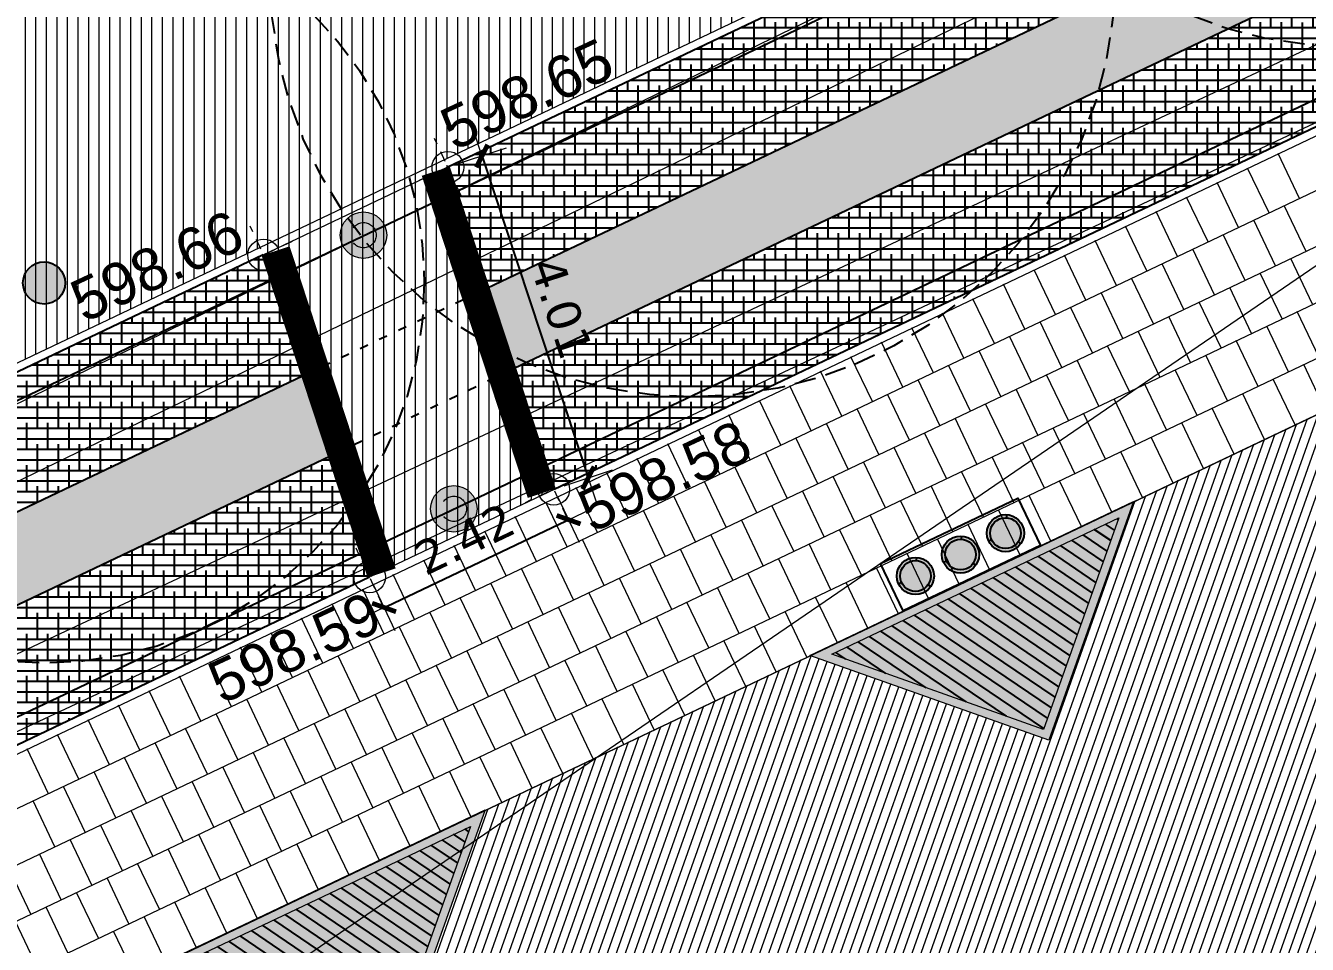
# Model space of a CAD drawing. Header units: metres. Extents: x 678805 to 1359287, y 2747329 to 5497370.
# Drawn here: x 679709.2 to 679724.37, y 2748551.98 to 2748562.86 of the extents above; entities that cross this region are included whole.
import ezdxf
from ezdxf.enums import TextEntityAlignment as Align

# ---------------------------------------------------------------- set-up
doc = ezdxf.new("R2010")
doc.units = ezdxf.units.M
for name, pattern in [('XREF_MON_BUILDINGS$0$DASHEDX2', [1.5, 1, -0.5]), ('XREF_MON_GENERAL_LAYOUT$0$ACAD_ISO07W100', [3, 0, -3]), ('XREF_MON_HSC_FURNITURE$0$DASHED2', [0.375, 0.25, -0.125]), ('XREF_MON_SFT_TREES$0$HIDDEN', [0.375, 0.25, -0.125])]:
    doc.linetypes.add(name, pattern=pattern)
for name, color, linetype in [('00_XREF_MON_HSC_PAVEMENT', 7, 'Continuous'), ('00_XREF_TWQ_BUILDINGS', 7, 'Continuous'), ('00_XREF_TWQ_SFT_TREES', 7, 'Continuous'), ('XREF_MON_BUILDINGS$0$COTAUX', 7, 'Continuous'), ('XREF_MON_GENERAL_LAYOUT$0$02-L-Edge Line', 4, 'Continuous'), ('XREF_MON_GENERAL_LAYOUT$0$02-L-Edge Line Step -10cm', 6, 'Continuous'), ('XREF_MON_GENERAL_LAYOUT$0$02-L-Plan Change', 8, 'Continuous'), ('XREF_MON_HSC_FURNITURE$0$02-L-litter bin', 8, 'Continuous'), ('XREF_MON_HSC_PAVEMENT$0$03-TR-Tree Pit_Green', 74, 'Continuous'), ('XREF_MON_SFT_TREES$0$SL_TREE_CANOPY', 251, 'XREF_MON_SFT_TREES$0$HIDDEN'), ('XREF_MON_SFT_TREES$0$SL_TREE_TRUNK', 251, 'Continuous')]:
    doc.layers.add(name, color=color, linetype=linetype)
for name, color, linetype, true_color in [('02-L-Waterfeatures 01', 7, 'Continuous', 0x4da6ff), ('XREF_MON_HSC_PAVEMENT$0$03-TR-Pavement_00_Dry Swale', 7, 'Continuous', 0x6e5d3a), ('XREF_MON_HSC_PAVEMENT$0$03-TR-Tree Pit_White', 7, 'Continuous', 0xfcfcfc), ('XREF_MON_SFT_TREES$0$SL_TREE_ALBIZIA_LEBBECK', 7, 'Continuous', 0xa3a300), ('XREF_MON_SFT_TREES$0$SL_TREE_CERCIDIUM_FLORIDUM', 7, 'Continuous', 0xe0e000), ('XREF_MON_SFT_TREES$0$SL_TREE_ZIZIPHUS_SPINA', 7, 'Continuous', 0xc6d408)]:
    doc.layers.add(name, color=color, linetype=linetype, true_color=true_color)
for name, color, linetype, lineweight in [('XREF_MON_BUILDINGS$0$02-L-02 Retaining walls', 4, 'Continuous', 5), ('XREF_MON_BUILDINGS$0$02-L-02 Retaining walls_levels', 21, 'Continuous', 5), ('XREF_MON_GENERAL_LAYOUT$0$02-L-Level Curves 0.25-0.75m', 33, 'Continuous', 5), ('XREF_MON_GENERAL_LAYOUT$0$02-L-Level Curves 0.50m', 33, 'Continuous', 5), ('XREF_MON_GENERAL_LAYOUT$0$02-L-Material Change', 251, 'Continuous', 5), ('XREF_MON_GENERAL_LAYOUT$0$04-BK-Tree Pit', 6, 'Continuous', 5), ('XREF_MON_HSC_FURNITURE$0$02-L-Furnitures  type 1', 8, 'Continuous', 13), ('XREF_MON_HSC_PAVEMENT$0$02-L-B-Flat Bar', 251, 'Continuous', 5), ('XREF_MON_HSC_PAVEMENT$0$04-BK-Tree Pit', 6, 'Continuous', 5)]:
    doc.layers.add(name, color=color, linetype=linetype, lineweight=lineweight)
doc.layers.add('XREF_MON_HSC_FURNITURE$0$00-AUX', color=2, linetype='Continuous', plot=False)
for name, color, linetype, lineweight, true_color in [('XREF_MON_HSC_PAVEMENT$0$02-L-Joints-Paviment_07_Precast Concrete Blocks 60X40', 7, 'Continuous', 5, 0x999999), ('XREF_MON_HSC_PAVEMENT$0$03-TR-Pavement_02_Sealed Gravel', 7, 'Continuous', 5, 0x38321e), ('XREF_MON_HSC_PAVEMENT$0$03-TR-Pavement_07_Precast Concrete Blocks 20X10', 7, 'Continuous', 5, 0x999999), ('XREF_MON_HSC_PAVEMENT$0$03-TR-Pavement_07_Precast Concrete Blocks 60X40', 7, 'Continuous', 5, 0x999999)]:
    doc.layers.add(name, color=color, linetype=linetype, lineweight=lineweight, true_color=true_color)
doc.layers.get('XREF_MON_SFT_TREES$0$SL_TREE_ALBIZIA_LEBBECK').off()
doc.layers.get('XREF_MON_SFT_TREES$0$SL_TREE_CERCIDIUM_FLORIDUM').off()
doc.layers.get('XREF_MON_SFT_TREES$0$SL_TREE_ZIZIPHUS_SPINA').off()
doc.styles.add('XREF_MON_BUILDINGS$0$E200', font='verdana.ttf', dxfattribs={"height": 0.4})
doc.styles.add('XREF_MON_BUILDINGS$0$Standard', font='arial.ttf')
doc.styles.add('XREF_MON_GENERAL_LAYOUT$0$Standard', font='arial.ttf')
doc.dimstyles.new('XREF_MON_BUILDINGS$0$E200', dxfattribs={"dimscale": 0.03, "dimtxt": 12, "dimasz": 1, "dimexe": 0.1, "dimexo": 1, "dimgap": 4, "dimtad": 1, "dimzin": 0, "dimdsep": 46, "dimtxsty": 'XREF_MON_BUILDINGS$0$E200', "dimblk1": 'XREF_MON_BUILDINGS$0$LINCOT200', "dimblk2": 'XREF_MON_BUILDINGS$0$LINCOT200', "dimsah": 1, "dimcen": 0.1, "dimdle": 0.1, "dimse1": 1, "dimse2": 1, "dimclrt": 256, "dimadec": 0, "dimazin": 0, "dimtfac": 0.015385, "dimtofl": 0, "dimtmove": 0, "dimatfit": 3, "dimldrblk": 'XREF_MON_BUILDINGS$0$LINCOT200', "dimfxl": 1, "dimtolj": 1, "dimtzin": 0, "dimarcsym": 0})
pattern_1 = [(90, (652974.11672, 2717198.73223), (-0.1247775, 0), [])]

# ---------------------------------------------------------------- blocks, each defined once
blk = doc.blocks.new('XREF_MON_BUILDINGS$0$LINCOT200')
for p, q in [((0, -10), (0, 10)), ((0, 0), (10, 0))]:
    blk.add_line(p, q)
at = {"const_width": 1.88}
blk.add_lwpolyline([(3.54, -3.54), (-3.54, 3.54)], dxfattribs=at)
at = {"layer": 'XREF_MON_BUILDINGS$0$COTAUX'}
blk.add_line((0, 0), (-1.25, 0), dxfattribs=at)
blk = doc.blocks.new('*D239')
at = {"layer": 'DEFPOINTS', "color": 0, "transparency": 16777216}
for p in [(679715.451, 2748557.371), (679715.622, 2748557.01), (679713.266, 2748556.332)]:
    blk.add_point(p, dxfattribs=at)
at = {"layer": 'XREF_MON_BUILDINGS$0$02-L-02 Retaining walls_levels', "color": 0, "lineweight": -2, "transparency": 16777216}
blk.add_line((679713.465, 2748555.984), (679715.595, 2748556.997), dxfattribs=at)
at = {"layer": 'XREF_MON_BUILDINGS$0$02-L-02 Retaining walls_levels', "color": 0, "lineweight": -2, "transparency": 16777216, "xscale": 0.03, "yscale": 0.03, "zscale": 0.03}
for p, rotation in [((679715.622, 2748557.01), 25.44820795935649), ((679713.438, 2748555.971), 205.4482079593565)]:
    blk.add_blockref('XREF_MON_BUILDINGS$0$LINCOT200', p, dxfattribs=dict(at, rotation=rotation))
at = {"layer": 'XREF_MON_BUILDINGS$0$02-L-02 Retaining walls_levels', "transparency": 16777216, "insert": (679714.391, 2748556.783), "char_height": 0.4, "attachment_point": 5, "rotation": 25.4482, "style": 'XREF_MON_BUILDINGS$0$E200'}
blk.add_mtext('\\A1;2.42', dxfattribs=at)
blk = doc.blocks.new('*D244')
at = {"layer": 'DEFPOINTS', "color": 0, "transparency": 16777216}
for p in [(679714.193, 2748561.182), (679715.855, 2748557.505), (679715.451, 2748557.371)]:
    blk.add_point(p, dxfattribs=at)
at = {"layer": 'XREF_MON_BUILDINGS$0$02-L-02 Retaining walls_levels', "color": 0, "lineweight": -2, "transparency": 16777216}
blk.add_line((679714.606, 2748561.286), (679715.845, 2748557.533), dxfattribs=at)
at = {"layer": 'XREF_MON_BUILDINGS$0$02-L-02 Retaining walls_levels', "color": 0, "lineweight": -2, "transparency": 16777216, "xscale": 0.03, "yscale": 0.03, "zscale": 0.03}
for p, rotation in [((679714.597, 2748561.315), 108.2670319378998), ((679715.855, 2748557.505), 288.2670319378998)]:
    blk.add_blockref('XREF_MON_BUILDINGS$0$LINCOT200', p, dxfattribs=dict(at, rotation=rotation))
at = {"layer": 'XREF_MON_BUILDINGS$0$02-L-02 Retaining walls_levels', "transparency": 16777216, "insert": (679715.537, 2748559.513), "char_height": 0.4, "attachment_point": 5, "rotation": 288.267, "style": 'XREF_MON_BUILDINGS$0$E200'}
blk.add_mtext('\\A1;4.01', dxfattribs=at)
blk = doc.blocks.new('*U250')
at = {"linetype": 'XREF_MON_BUILDINGS$0$DASHEDX2', "ltscale": 0.5}
for points in [[(0, -1.5), (0, 1.5)], [(1.5, 0), (-1.5, 0)]]:
    blk.add_lwpolyline(points, dxfattribs=at)
blk.add_circle((0, 0), 0.75)
at = {"ltscale": 0.3, "style": 'XREF_MON_BUILDINGS$0$Standard'}
blk.add_attdef('COTES', text='', height=2, dxfattribs=at).set_placement((-4.625, -1.518), align=Align.MIDDLE)
blk = doc.blocks.new('*U251')
at = {"linetype": 'XREF_MON_BUILDINGS$0$DASHEDX2', "ltscale": 0.5}
for points in [[(0, -1.5), (0, 1.5)], [(1.5, 0), (-1.5, 0)]]:
    blk.add_lwpolyline(points, dxfattribs=at)
blk.add_circle((0, 0), 0.75)
at = {"ltscale": 0.3, "style": 'XREF_MON_BUILDINGS$0$Standard'}
blk.add_attdef('COTES', text='', height=2, dxfattribs=at).set_placement((5.018, -1.642), align=Align.MIDDLE)
blk = doc.blocks.new('*U198')
at = {"linetype": 'XREF_MON_BUILDINGS$0$DASHEDX2', "ltscale": 0.5}
for points in [[(0, -1.5), (0, 1.5)], [(1.5, 0), (-1.5, 0)]]:
    blk.add_lwpolyline(points, dxfattribs=at)
blk.add_circle((0, 0), 0.75)
at = {"ltscale": 0.3, "style": 'XREF_MON_BUILDINGS$0$Standard'}
blk.add_attdef('COTES', text='', height=2, dxfattribs=at).set_placement((-4.802, 1.665), align=Align.MIDDLE)
blk = doc.blocks.new('*U199')
at = {"linetype": 'XREF_MON_BUILDINGS$0$DASHEDX2', "ltscale": 0.5}
for points in [[(0, -1.5), (0, 1.5)], [(1.5, 0), (-1.5, 0)]]:
    blk.add_lwpolyline(points, dxfattribs=at)
blk.add_circle((0, 0), 0.75)
at = {"ltscale": 0.3, "style": 'XREF_MON_BUILDINGS$0$Standard'}
blk.add_attdef('COTES', text='', height=2, dxfattribs=at).set_placement((4.853, 1.568), align=Align.MIDDLE)
blk = doc.blocks.new('XREF_MON_SFT_TREES$0$Ziziphus_spina_christi')
h = blk.add_hatch()
h.set_pattern_fill('ANSI31', color=256, scale=0.1)
edge = h.paths.add_edge_path()
edge.add_arc((0, 0), 5, 0, 360)
at = {"layer": 'XREF_MON_SFT_TREES$0$SL_TREE_TRUNK'}
h = blk.add_hatch(color=256, dxfattribs=at)
h.dxf.hatch_style = 1
edge = h.paths.add_edge_path()
edge.add_arc((0, 0), 0.25, 0, 360)
at = {"layer": 'XREF_MON_SFT_TREES$0$SL_TREE_CANOPY', "linetype": 'XREF_MON_SFT_TREES$0$HIDDEN'}
blk.add_circle((0, 0), 5, dxfattribs=at)
at = {"layer": 'XREF_MON_SFT_TREES$0$SL_TREE_TRUNK'}
blk.add_circle((0, 0), 0.25, dxfattribs=at)
blk = doc.blocks.new('XREF_MON_SFT_TREES$0$cercidium_floridum')
h = blk.add_hatch()
h.set_pattern_fill('ANSI31', color=256, scale=0.1)
edge = h.paths.add_edge_path()
edge.add_arc((0, 0), 4.5, -25.4481, 334.5519)
at = {"layer": 'XREF_MON_SFT_TREES$0$SL_TREE_TRUNK'}
h = blk.add_hatch(color=256, dxfattribs=at)
h.dxf.hatch_style = 1
edge = h.paths.add_edge_path()
edge.add_arc((0, 0), 0.25, 0, 360)
at = {"layer": 'XREF_MON_SFT_TREES$0$SL_TREE_CANOPY', "linetype": 'XREF_MON_SFT_TREES$0$HIDDEN'}
blk.add_circle((0, 0), 4.5, dxfattribs=at)
at = {"layer": 'XREF_MON_SFT_TREES$0$SL_TREE_TRUNK'}
blk.add_circle((0, 0), 0.25, dxfattribs=at)
blk = doc.blocks.new('XREF_MON_SFT_TREES$0$Albizia_lebbeck')
h = blk.add_hatch()
h.set_pattern_fill('ANSI31', color=256, scale=0.1)
edge = h.paths.add_edge_path()
edge.add_arc((0, 0), 5, -25.4481, 334.5519)
at = {"layer": 'XREF_MON_SFT_TREES$0$SL_TREE_TRUNK'}
h = blk.add_hatch(color=256, dxfattribs=at)
h.dxf.hatch_style = 1
edge = h.paths.add_edge_path()
edge.add_arc((0, 0), 0.25, 0, 360)
at = {"layer": 'XREF_MON_SFT_TREES$0$SL_TREE_CANOPY', "linetype": 'XREF_MON_SFT_TREES$0$HIDDEN'}
blk.add_circle((0, 0), 5, dxfattribs=at)
at = {"layer": 'XREF_MON_SFT_TREES$0$SL_TREE_TRUNK'}
blk.add_circle((0, 0), 0.25, dxfattribs=at)
blk = doc.blocks.new('XREF_MON_SFT_TREES')
at = {"layer": 'XREF_MON_SFT_TREES$0$SL_TREE_ALBIZIA_LEBBECK', "rotation": 25.44812939262281}
blk.add_blockref('XREF_MON_SFT_TREES$0$Albizia_lebbeck', (679705.687, 2748567.708), dxfattribs=at)
at = {"layer": 'XREF_MON_SFT_TREES$0$SL_TREE_CERCIDIUM_FLORIDUM', "rotation": 25.44812939262281}
for p in [(679724.764, 2748567.117), (679709.414, 2748559.812)]:
    blk.add_blockref('XREF_MON_SFT_TREES$0$cercidium_floridum', p, dxfattribs=at)
at = {"layer": 'XREF_MON_SFT_TREES$0$SL_TREE_ZIZIPHUS_SPINA', "rotation": 25.44812939262281}
blk.add_blockref('XREF_MON_SFT_TREES$0$Ziziphus_spina_christi', (679717.089, 2748563.464), dxfattribs=at)
blk = doc.blocks.new('XREF_MON_HSC_PAVEMENT$0$Alcorque Parking 8m2')
at = {"layer": 'XREF_MON_HSC_PAVEMENT$0$03-TR-Tree Pit_Green', "ltscale": 0.3}
h = blk.add_hatch(dxfattribs=at)
h.set_pattern_fill('ANSI31', color=256, scale=0.04, angle=40)
h.set_pattern_definition([(85, (-679726.04474, -2748720.75428), (-0.1265167266577, 0.011068779329), [])])
h.paths.add_polyline_path([(-1.079, -0.384), (2.316, 1.231), (-0.189, 2.121)])
at = {"layer": 'XREF_MON_HSC_PAVEMENT$0$03-TR-Tree Pit_White'}
h = blk.add_hatch(color=256, dxfattribs=at)
h.dxf.hatch_style = 1
h.paths.add_polyline_path([(-1.254, -0.578), (2.577, 1.245), (-0.25, 2.249)])
blk = doc.blocks.new('XREF_MON_HSC_PAVEMENT')
at = {"layer": 'XREF_MON_HSC_PAVEMENT$0$03-TR-Pavement_00_Dry Swale', "ltscale": 0.3, "true_color": 0xb29c70}
h = blk.add_hatch(dxfattribs=at)
h.set_pattern_fill('ANSI38', color=33, scale=0.0393, angle=315)
h.paths.add_polyline_path([(679698.5, 2748550.956), (679697.969, 2748551.81), (679687.712, 2748546.929), (679688.459, 2748546.179)])
h.paths.add_polyline_path([(679712.795, 2748557.759), (679712.479, 2748558.715), (679700.15, 2748552.848), (679700.681, 2748551.994)])
h.paths.add_polyline_path([(679729.201, 2748565.566), (679728.669, 2748566.419), (679714.664, 2748559.755), (679714.979, 2748558.798)])
h.paths.add_polyline_path([(679744.551, 2748572.87), (679744.02, 2748573.724), (679730.85, 2748567.457), (679731.382, 2748566.603)])
h.paths.add_polyline_path([(679758.565, 2748579.539), (679757.934, 2748580.346), (679746.201, 2748574.762), (679746.732, 2748573.908)])
at = {"layer": 'XREF_MON_HSC_PAVEMENT$0$03-TR-Pavement_00_Dry Swale', "ltscale": 0.3}
h = blk.add_hatch(dxfattribs=at)
h.set_pattern_fill('ANSI38', color=256, scale=0.0393, angle=315)
h.paths.add_polyline_path([(679714.664, 2748559.755), (679728.669, 2748566.419), (679727.876, 2748567.694), (679714.192, 2748561.182)])
h.paths.add_polyline_path([(679729.201, 2748565.566), (679714.979, 2748558.798), (679715.451, 2748557.371), (679729.994, 2748564.292)])
h = blk.add_hatch(dxfattribs=at)
h.set_pattern_fill('ANSI38', color=256, scale=0.0393, angle=315)
h.paths.add_polyline_path([(679712.795, 2748557.759), (679700.681, 2748551.994), (679701.474, 2748550.72), (679713.266, 2748556.332)])
h.paths.add_polyline_path([(679700.15, 2748552.848), (679712.479, 2748558.715), (679712.008, 2748560.143), (679699.356, 2748554.123)])
at = {"layer": 'XREF_MON_HSC_PAVEMENT$0$03-TR-Pavement_02_Sealed Gravel', "linetype": 'Continuous'}
h = blk.add_hatch(dxfattribs=at)
h.set_pattern_fill('ANSI31', color=256, scale=0.0393, angle=45)
h.set_pattern_definition(pattern_1)
h.paths.add_polyline_path([(679677.201, 2748573.555), (679683.041, 2748573.777), (679687.329, 2748576.176), (679693.395, 2748575.721), (679695.755, 2748576.821), (679698.899, 2748570.077), (679696.876, 2748565.409), (679691.299, 2748563.582), (679690.559, 2748563.185), (679688.204, 2748561.07), (679682.247, 2748562.313), (679677.021, 2748573.467)])
h.paths.add_polyline_path([(679758.64, 2748582.443), (679748.157, 2748599.32), (679704.653, 2748591.943), (679666.232, 2748578.973), (679685.689, 2748547.73)])
h = blk.add_hatch(dxfattribs=at)
h.set_pattern_fill('ANSI31', color=256, scale=0.0393, angle=45)
h.set_pattern_definition(pattern_1)
h.paths.add_polyline_path([(679711.976, 2748560.239), (679714.161, 2748561.278), (679715.451, 2748557.371), (679713.266, 2748556.332)])
at = {"layer": 'XREF_MON_HSC_PAVEMENT$0$03-TR-Pavement_07_Precast Concrete Blocks 20X10'}
h = blk.add_hatch(dxfattribs=at)
h.set_pattern_fill('ANSI31', color=256, scale=0.0315, angle=25.5)
h.set_pattern_definition([(70.5, (0, 0), (-0.094275932128, 0.033384858509), [])])
h.paths.add_polyline_path([(679676.974, 2748528.606), (679675.178, 2748532.381), (679676.209, 2748535.285), (679680.101, 2748537.142), (679682.928, 2748536.138), (679683.932, 2748538.965), (679687.777, 2748540.795), (679690.604, 2748539.791), (679691.608, 2748542.618), (679695.453, 2748544.447), (679698.281, 2748543.443), (679699.284, 2748546.271), (679703.122, 2748548.097), (679705.955, 2748547.096), (679706.96, 2748549.923), (679710.804, 2748551.752), (679713.537, 2748550.782), (679713.631, 2748550.749), (679714.635, 2748553.575), (679718.48, 2748555.405), (679721.306, 2748554.401), (679722.311, 2748557.228), (679726.155, 2748559.057), (679728.987, 2748558.052), (679729.991, 2748560.877), (679733.836, 2748562.707), (679736.662, 2748561.703), (679737.666, 2748564.53), (679741.505, 2748566.362), (679744.333, 2748565.358), (679745.341, 2748568.182), (679749.186, 2748570.012), (679752.007, 2748569.011), (679753.031, 2748571.842), (679756.853, 2748573.661), (679759.68, 2748572.657), (679760.684, 2748575.483), (679764.527, 2748577.312), (679767.41, 2748576.278), (679769.209, 2748572.498)])
at = {"layer": 'XREF_MON_HSC_PAVEMENT$0$02-L-B-Flat Bar'}
blk.add_lwpolyline([(679676.209, 2748535.285), (679764.525, 2748577.311)], dxfattribs=at)
at = {"layer": 'XREF_MON_HSC_PAVEMENT$0$02-L-Joints-Paviment_07_Precast Concrete Blocks 60X40'}
for points in [[(679724.273, 2748560.813), (679724.02, 2748561.344)], [(679723.912, 2748560.641), (679723.659, 2748561.172)], [(679723.551, 2748560.469), (679723.298, 2748561)], [(679723.19, 2748560.297), (679722.937, 2748560.829)], [(679722.829, 2748560.126), (679722.576, 2748560.657)], [(679724.35, 2748560.186), (679724.092, 2748560.728)], [(679723.989, 2748560.014), (679723.731, 2748560.556)], [(679722.467, 2748559.954), (679722.214, 2748560.485)], [(679723.628, 2748559.842), (679723.37, 2748560.384)], [(679722.106, 2748559.782), (679721.853, 2748560.313)], [(679723.267, 2748559.67), (679723.009, 2748560.212)], [(679721.745, 2748559.61), (679721.492, 2748560.141)], [(679724.427, 2748559.559), (679724.169, 2748560.1)], [(679721.384, 2748559.438), (679721.131, 2748559.969)], [(679722.905, 2748559.499), (679722.648, 2748560.04)], [(679724.066, 2748559.387), (679723.808, 2748559.929)], [(679721.023, 2748559.266), (679720.77, 2748559.797)], [(679722.544, 2748559.327), (679722.286, 2748559.868)], [(679723.705, 2748559.215), (679723.447, 2748559.757)], [(679720.661, 2748559.094), (679720.408, 2748559.625)], [(679722.183, 2748559.155), (679721.925, 2748559.697)], [(679720.3, 2748558.922), (679720.047, 2748559.454)], [(679721.822, 2748558.983), (679721.564, 2748559.525)], [(679723.344, 2748559.043), (679723.086, 2748559.585)], [(679724.504, 2748558.931), (679724.247, 2748559.473)], [(679721.461, 2748558.811), (679721.203, 2748559.353)], [(679722.982, 2748558.871), (679722.725, 2748559.413)], [(679724.143, 2748558.759), (679723.885, 2748559.301)], [(679719.939, 2748558.75), (679719.686, 2748559.282)], [(679721.099, 2748558.639), (679720.842, 2748559.181)], [(679722.621, 2748558.699), (679722.363, 2748559.241)], [(679719.578, 2748558.579), (679719.325, 2748559.11)], [(679720.738, 2748558.467), (679720.48, 2748559.009)], [(679722.26, 2748558.527), (679722.002, 2748559.069)], [(679723.782, 2748558.587), (679723.524, 2748559.129)], [(679719.217, 2748558.407), (679718.964, 2748558.938)], [(679720.377, 2748558.295), (679720.119, 2748558.837)], [(679721.899, 2748558.355), (679721.641, 2748558.897)], [(679723.421, 2748558.415), (679723.163, 2748558.957)], [(679724.582, 2748558.303), (679724.324, 2748558.845)], [(679718.855, 2748558.235), (679718.602, 2748558.766)], [(679721.538, 2748558.184), (679721.28, 2748558.725)], [(679723.06, 2748558.243), (679722.802, 2748558.785)], [(679718.494, 2748558.063), (679718.241, 2748558.594)], [(679720.016, 2748558.124), (679719.758, 2748558.665)], [(679721.177, 2748558.012), (679720.919, 2748558.554)], [(679722.698, 2748558.072), (679722.441, 2748558.613)], [(679724.221, 2748558.131), (679723.963, 2748558.673)], [(679718.133, 2748557.891), (679717.88, 2748558.422)], [(679719.655, 2748557.952), (679719.397, 2748558.494)], [(679720.815, 2748557.84), (679720.558, 2748558.382)], [(679722.337, 2748557.9), (679722.079, 2748558.442)], [(679723.859, 2748557.959), (679723.601, 2748558.501)], [(679717.772, 2748557.719), (679717.519, 2748558.25)], [(679719.293, 2748557.78), (679719.036, 2748558.322)], [(679721.976, 2748557.728), (679721.718, 2748558.27)], [(679723.498, 2748557.787), (679723.24, 2748558.329)], [(679717.411, 2748557.547), (679717.158, 2748558.079)], [(679718.932, 2748557.608), (679718.674, 2748558.15)], [(679720.454, 2748557.668), (679720.196, 2748558.21)], [(679721.615, 2748557.556), (679721.357, 2748558.098)], [(679723.137, 2748557.616), (679722.879, 2748558.157)], [(679718.571, 2748557.436), (679718.313, 2748557.978)], [(679720.093, 2748557.496), (679719.835, 2748558.038)], [(679721.254, 2748557.384), (679720.996, 2748557.926)], [(679722.776, 2748557.444), (679722.518, 2748557.986)], [(679717.05, 2748557.375), (679716.797, 2748557.907)], [(679718.21, 2748557.264), (679717.952, 2748557.806)], [(679719.732, 2748557.324), (679719.474, 2748557.866)], [(679722.415, 2748557.272), (679722.157, 2748557.814)], [(679716.688, 2748557.204), (679716.435, 2748557.735)], [(679717.849, 2748557.092), (679717.591, 2748557.634)], [(679719.371, 2748557.152), (679719.113, 2748557.694)], [(679720.892, 2748557.212), (679720.635, 2748557.754)], [(679722.053, 2748557.1), (679721.796, 2748557.642)], [(679716.327, 2748557.032), (679716.074, 2748557.563)], [(679719.009, 2748556.981), (679718.752, 2748557.522)], [(679720.531, 2748557.04), (679720.273, 2748557.582)], [(679721.692, 2748556.928), (679721.434, 2748557.47)], [(679715.966, 2748556.86), (679715.713, 2748557.391)], [(679717.487, 2748556.92), (679717.23, 2748557.462)], [(679718.648, 2748556.809), (679718.39, 2748557.35)], [(679720.17, 2748556.868), (679719.912, 2748557.41)], [(679715.605, 2748556.688), (679715.352, 2748557.219)], [(679717.126, 2748556.749), (679716.868, 2748557.29)], [(679718.287, 2748556.637), (679718.029, 2748557.179)], [(679719.809, 2748556.697), (679719.551, 2748557.238)], [(679721.331, 2748556.756), (679721.073, 2748557.298)], [(679715.244, 2748556.516), (679714.991, 2748557.047)], [(679716.765, 2748556.577), (679716.507, 2748557.119)], [(679719.448, 2748556.525), (679719.19, 2748557.067)], [(679720.97, 2748556.584), (679720.712, 2748557.126)], [(679714.882, 2748556.344), (679714.629, 2748556.875)], [(679716.404, 2748556.405), (679716.146, 2748556.947)], [(679717.926, 2748556.465), (679717.668, 2748557.007)], [(679719.087, 2748556.353), (679718.829, 2748556.895)], [(679720.609, 2748556.412), (679720.351, 2748556.954)], [(679716.043, 2748556.233), (679715.785, 2748556.775)], [(679717.565, 2748556.293), (679717.307, 2748556.835)], [(679718.725, 2748556.181), (679718.468, 2748556.723)], [(679720.247, 2748556.241), (679719.99, 2748556.782)], [(679714.521, 2748556.172), (679714.268, 2748556.704)], [(679715.682, 2748556.061), (679715.424, 2748556.603)], [(679717.203, 2748556.121), (679716.946, 2748556.663)], [(679719.886, 2748556.069), (679719.628, 2748556.61)], [(679714.16, 2748556), (679713.907, 2748556.532)], [(679715.32, 2748555.889), (679715.063, 2748556.431)], [(679716.842, 2748555.949), (679716.584, 2748556.491)], [(679718.364, 2748556.009), (679718.106, 2748556.551)], [(679719.525, 2748555.897), (679719.267, 2748556.439)], [(679713.799, 2748555.829), (679713.546, 2748556.36)], [(679714.959, 2748555.717), (679714.701, 2748556.259)], [(679716.481, 2748555.777), (679716.223, 2748556.319)], [(679718.003, 2748555.837), (679717.745, 2748556.379)], [(679719.164, 2748555.725), (679718.906, 2748556.267)], [(679713.438, 2748555.657), (679713.185, 2748556.188)], [(679716.12, 2748555.606), (679715.862, 2748556.147)], [(679717.642, 2748555.665), (679717.384, 2748556.207)], [(679713.076, 2748555.485), (679712.823, 2748556.016)], [(679714.598, 2748555.546), (679714.34, 2748556.087)], [(679715.759, 2748555.434), (679715.501, 2748555.975)], [(679717.281, 2748555.493), (679717.023, 2748556.035)], [(679718.803, 2748555.553), (679718.545, 2748556.095)], [(679712.715, 2748555.313), (679712.462, 2748555.844)], [(679714.237, 2748555.374), (679713.979, 2748555.915)], [(679715.397, 2748555.262), (679715.14, 2748555.804)], [(679716.919, 2748555.322), (679716.662, 2748555.863)], [(679718.441, 2748555.381), (679718.184, 2748555.923)], [(679712.354, 2748555.141), (679712.101, 2748555.672)], [(679713.876, 2748555.202), (679713.618, 2748555.744)], [(679716.558, 2748555.15), (679716.3, 2748555.692)], [(679718.08, 2748555.209), (679717.822, 2748555.751)], [(679711.993, 2748554.969), (679711.74, 2748555.5)], [(679713.514, 2748555.03), (679713.257, 2748555.572)], [(679715.036, 2748555.09), (679714.778, 2748555.632)], [(679716.197, 2748554.978), (679715.939, 2748555.52)], [(679717.719, 2748555.037), (679717.461, 2748555.579)], [(679713.153, 2748554.858), (679712.895, 2748555.4)], [(679714.675, 2748554.918), (679714.417, 2748555.46)], [(679715.836, 2748554.806), (679715.578, 2748555.348)], [(679717.358, 2748554.866), (679717.1, 2748555.407)], [(679711.632, 2748554.797), (679711.379, 2748555.329)], [(679712.792, 2748554.686), (679712.534, 2748555.228)], [(679714.314, 2748554.746), (679714.056, 2748555.288)], [(679716.997, 2748554.694), (679716.739, 2748555.235)], [(679711.27, 2748554.625), (679711.017, 2748555.157)], [(679712.431, 2748554.514), (679712.173, 2748555.056)], [(679713.953, 2748554.574), (679713.695, 2748555.116)], [(679715.475, 2748554.634), (679715.217, 2748555.176)], [(679716.636, 2748554.522), (679716.378, 2748555.064)], [(679710.909, 2748554.454), (679710.656, 2748554.985)], [(679713.591, 2748554.402), (679713.334, 2748554.944)], [(679715.113, 2748554.462), (679714.856, 2748555.004)], [(679716.274, 2748554.35), (679716.017, 2748554.892)], [(679710.548, 2748554.282), (679710.295, 2748554.813)], [(679712.07, 2748554.342), (679711.812, 2748554.884)], [(679713.23, 2748554.231), (679712.972, 2748554.772)], [(679714.752, 2748554.29), (679714.494, 2748554.832)], [(679710.187, 2748554.11), (679709.934, 2748554.641)], [(679711.708, 2748554.171), (679711.451, 2748554.712)], [(679712.869, 2748554.059), (679712.611, 2748554.6)], [(679714.391, 2748554.118), (679714.133, 2748554.66)], [(679715.913, 2748554.178), (679715.655, 2748554.72)], [(679709.826, 2748553.938), (679709.573, 2748554.469)], [(679711.347, 2748553.999), (679711.089, 2748554.54)], [(679714.03, 2748553.947), (679713.772, 2748554.488)], [(679715.552, 2748554.006), (679715.294, 2748554.548)], [(679709.465, 2748553.766), (679709.212, 2748554.297)], [(679710.986, 2748553.827), (679710.728, 2748554.369)], [(679712.508, 2748553.887), (679712.25, 2748554.429)], [(679713.669, 2748553.775), (679713.411, 2748554.317)], [(679715.191, 2748553.834), (679714.933, 2748554.376)], [(679710.625, 2748553.655), (679710.367, 2748554.197)], [(679712.147, 2748553.715), (679711.889, 2748554.257)], [(679713.307, 2748553.603), (679713.05, 2748554.145)], [(679714.83, 2748553.662), (679714.572, 2748554.204)], [(679710.264, 2748553.483), (679710.006, 2748554.025)], [(679711.786, 2748553.543), (679711.528, 2748554.085)], [(679714.468, 2748553.491), (679714.211, 2748554.032)], [(679709.902, 2748553.311), (679709.645, 2748553.853)], [(679711.424, 2748553.371), (679711.167, 2748553.913)], [(679712.946, 2748553.431), (679712.688, 2748553.973)], [(679714.107, 2748553.319), (679713.849, 2748553.86)], [(679709.541, 2748553.139), (679709.283, 2748553.681)], [(679711.063, 2748553.199), (679710.805, 2748553.741)], [(679712.585, 2748553.259), (679712.327, 2748553.801)], [(679713.746, 2748553.147), (679713.488, 2748553.689)], [(679710.702, 2748553.027), (679710.444, 2748553.569)], [(679712.224, 2748553.087), (679711.966, 2748553.629)], [(679710.341, 2748552.856), (679710.083, 2748553.397)], [(679711.863, 2748552.915), (679711.605, 2748553.457)], [(679713.385, 2748552.975), (679713.127, 2748553.517)], [(679709.98, 2748552.684), (679709.722, 2748553.225)], [(679711.502, 2748552.743), (679711.244, 2748553.285)], [(679713.024, 2748552.803), (679712.766, 2748553.345)], [(679711.14, 2748552.572), (679710.883, 2748553.113)], [(679712.662, 2748552.631), (679712.405, 2748553.173)], [(679709.618, 2748552.512), (679709.361, 2748553.054)], [(679710.779, 2748552.4), (679710.521, 2748552.941)], [(679712.301, 2748552.459), (679712.043, 2748553.001)], [(679709.257, 2748552.34), (679708.999, 2748552.882)], [(679710.418, 2748552.228), (679710.16, 2748552.77)], [(679711.94, 2748552.287), (679711.682, 2748552.829)], [(679711.579, 2748552.116), (679711.321, 2748552.657)], [(679710.057, 2748552.056), (679709.799, 2748552.598)], [(679711.218, 2748551.944), (679710.96, 2748552.485)], [(679709.696, 2748551.884), (679709.438, 2748552.426)], [(679710.856, 2748551.772), (679710.599, 2748552.314)], [(679709.334, 2748551.712), (679709.077, 2748552.254)], [(679710.495, 2748551.6), (679710.237, 2748552.142)]]:
    blk.add_lwpolyline(points, dxfattribs=at)
at = {"layer": 'XREF_MON_HSC_PAVEMENT$0$03-TR-Pavement_07_Precast Concrete Blocks 60X40'}
for p, q in [((679664.351, 2748532.3), (679775.943, 2748585.402)), ((679664.609, 2748531.758), (679776.133, 2748584.828)), ((679664.867, 2748531.216), (679776.322, 2748584.254)), ((679665.125, 2748530.674), (679776.512, 2748583.68)), ((679665.382, 2748530.133), (679776.702, 2748583.105))]:
    blk.add_line(p, q, dxfattribs=at)
at = {"layer": 'XREF_MON_HSC_PAVEMENT$0$04-BK-Tree Pit', "xscale": -0.9999999999999992, "rotation": 230.8937524196276}
for p in [(679719.718, 2748556.012), (679712.043, 2748552.36)]:
    blk.add_blockref('XREF_MON_HSC_PAVEMENT$0$Alcorque Parking 8m2', p, dxfattribs=at)
blk = doc.blocks.new('XREF_MON_HSC_FURNITURE$0$3 concrete recycling bins')
at = {"true_color": 0xfcfcfc}
h = blk.add_hatch(color=7, dxfattribs=at)
h.dxf.hatch_style = 1
edge = h.paths.add_edge_path()
edge.add_arc((-0.59, 0), 0.22, 0, 360)
h = blk.add_hatch(color=7, dxfattribs=at)
h.dxf.hatch_style = 1
edge = h.paths.add_edge_path()
edge.add_arc((0, 0), 0.22, 0, 360)
h = blk.add_hatch(color=7, dxfattribs=at)
h.dxf.hatch_style = 1
edge = h.paths.add_edge_path()
edge.add_arc((0.59, 0), 0.22, 0, 360)
for points in [[(-0.499, 0.158), (-0.48, 0.191)], [(0.091, 0.158), (0.11, 0.191)], [(0.681, 0.158), (0.7, 0.191)], [(-0.773, 0), (-0.81, 0)], [(-0.182, 0), (-0.22, 0)], [(0.408, 0), (0.37, 0)], [(-0.499, -0.158), (-0.48, -0.191)], [(0.091, -0.158), (0.11, -0.191)], [(0.681, -0.158), (0.7, -0.191)]]:
    blk.add_lwpolyline(points)
for centre, radius in [((-0.59, 0), 0.22), ((-0.59, 0), 0.182), ((0, 0), 0.22), ((0, 0), 0.182), ((0.59, 0), 0.22), ((0.59, 0), 0.182)]:
    blk.add_circle(centre, radius)
at = {"layer": 'XREF_MON_HSC_FURNITURE$0$00-AUX'}
blk.add_lwpolyline([(-0.9, 0.311), (0.9, 0.311), (0.9, -0.311), (-0.9, -0.311)], close=True, dxfattribs=at)
blk = doc.blocks.new('XREF_MON_HSC_FURNITURE$0$Spherical concrete element 550')
at = {"true_color": 0xfcfcfc}
h = blk.add_hatch(color=7, dxfattribs=at)
h.dxf.hatch_style = 1
edge = h.paths.add_edge_path()
edge.add_arc((0, 0), 0.275, 0, 360)
blk.add_circle((0, 0), 0.275)
at = {"color": 253, "linetype": 'XREF_MON_HSC_FURNITURE$0$DASHED2', "ltscale": 1.5}
blk.add_circle((0, 0), 0.15, dxfattribs=at)
blk = doc.blocks.new('XREF_MON_HSC_FURNITURE')
at = {"layer": 'XREF_MON_HSC_FURNITURE$0$00-AUX'}
for points in [[(679697.335, 2748552.828), (679745.567, 2748575.78)], [(679699.133, 2748549.939), (679747.366, 2748572.891)]]:
    blk.add_lwpolyline(points, dxfattribs=at)
at = {"layer": 'XREF_MON_HSC_FURNITURE$0$02-L-Furnitures  type 1', "rotation": 247.1033556469739}
for p in [(679713.195, 2748560.377), (679714.264, 2748557.139)]:
    blk.add_blockref('XREF_MON_HSC_FURNITURE$0$Spherical concrete element 550', p, dxfattribs=at)
at = {"layer": 'XREF_MON_HSC_FURNITURE$0$02-L-litter bin', "rotation": 25.45070387122793}
blk.add_blockref('XREF_MON_HSC_FURNITURE$0$3 concrete recycling bins', (679720.26, 2748556.597), dxfattribs=at)
blk = doc.blocks.new('XREF_MON_GENERAL_LAYOUT$0$Alcorque Parking 8m2')
blk.add_lwpolyline([(2.316, 1.231), (-0.189, 2.121), (-1.079, -0.384)], close=True)
at = {"layer": 'XREF_MON_GENERAL_LAYOUT$0$02-L-Material Change'}
blk.add_lwpolyline([(2.577, 1.245), (-0.25, 2.249), (-1.254, -0.578)], close=True, dxfattribs=at)
blk = doc.blocks.new('XREF_MON_GENERAL_LAYOUT')
at = {"layer": 'XREF_MON_GENERAL_LAYOUT$0$02-L-Edge Line', "ltscale": 0.3}
for p, q in [((679715.451, 2748557.371), (679714.192, 2748561.182)), ((679713.266, 2748556.332), (679712.008, 2748560.143))]:
    blk.add_line(p, q, dxfattribs=at)
at = {"layer": 'XREF_MON_GENERAL_LAYOUT$0$02-L-Edge Line Step -10cm', "ltscale": 0.3}
for p, q in [((679727.876, 2748567.694), (679714.192, 2748561.182)), ((679715.451, 2748557.371), (679729.994, 2748564.292)), ((679712.008, 2748560.143), (679699.356, 2748554.123)), ((679701.474, 2748550.72), (679713.266, 2748556.332))]:
    blk.add_line(p, q, dxfattribs=at)
at = {"layer": 'XREF_MON_GENERAL_LAYOUT$0$02-L-Level Curves 0.25-0.75m', "ltscale": 0.3}
for points in [[(679687.5, 2748547.006), (679758.265, 2748581.271)], [(679688.255, 2748545.65), (679759.858, 2748579.231)]]:
    blk.add_lwpolyline(points, dxfattribs=at)
at = {"layer": 'XREF_MON_GENERAL_LAYOUT$0$02-L-Level Curves 0.50m', "ltscale": 0.3}
for points in [[(679686.412, 2748547.401), (679753.592, 2748579.931)], [(679732.376, 2748565.425), (679682.069, 2748531.031)], [(679687.972, 2748544.601), (679732.376, 2748565.425)]]:
    blk.add_lwpolyline(points, dxfattribs=at)
at = {"layer": 'XREF_MON_GENERAL_LAYOUT$0$02-L-Material Change', "ltscale": 0.3}
for p, q in [((679685.689, 2748547.73), (679758.64, 2748582.443)), ((679687.642, 2748544.027), (679760.951, 2748578.913)), ((679714.181, 2748561.177), (679711.997, 2748560.138)), ((679713.278, 2748556.337), (679715.462, 2748557.377))]:
    blk.add_line(p, q, dxfattribs=at)
blk.add_lwpolyline([(679764.509, 2748577.304), (679676.209, 2748535.285)], dxfattribs=at)
at = {"layer": 'XREF_MON_GENERAL_LAYOUT$0$02-L-Plan Change', "linetype": 'XREF_MON_GENERAL_LAYOUT$0$ACAD_ISO07W100', "ltscale": 0.05}
for p, q in [((679712.479, 2748558.715), (679714.664, 2748559.755)), ((679714.979, 2748558.798), (679712.795, 2748557.759))]:
    blk.add_line(p, q, dxfattribs=at)
at = {"layer": 'XREF_MON_GENERAL_LAYOUT$0$02-L-Plan Change', "ltscale": 0.075}
for points in [[(679714.664, 2748559.755), (679728.669, 2748566.419)], [(679729.201, 2748565.566), (679714.979, 2748558.798)], [(679700.15, 2748552.848), (679712.479, 2748558.715)], [(679712.795, 2748557.759), (679700.681, 2748551.994)]]:
    blk.add_lwpolyline(points, dxfattribs=at)
at = {"layer": 'XREF_MON_GENERAL_LAYOUT$0$04-BK-Tree Pit', "xscale": -0.9999999999999992, "rotation": 230.8937524196276}
for p in [(679719.718, 2748556.012), (679712.043, 2748552.36)]:
    blk.add_blockref('XREF_MON_GENERAL_LAYOUT$0$Alcorque Parking 8m2', p, dxfattribs=at)
at = {"style": 'XREF_MON_GENERAL_LAYOUT$0$Standard'}
for tag, rotation, p in [('604,00', 330.2643, (679905.77, 2748776.558)), ('603,00', 330.2643, (679901.861, 2748753.477)), ('600,00', 133.826, (679944.597, 2748745.153)), ('602,00', 330.2643, (679883.319, 2748738.727)), ('601,00', 117.8906, (679920.972, 2748732.87)), ('601,00', 330.2643, (679864.777, 2748723.976)), ('600,00', 40.8833, (679777.405, 2748705.444, 1.17)), ('602,00', 330.2643, (679941.275, 2748705.483)), ('601,00', 40.8833, (679701.798, 2748703.889, 1.17)), ('598,00', 62.091, (679810.267, 2748702.619)), ('600,00', 330.2643, (679877.781, 2748691.131)), ('600,00', 19.5511, (679920.444, 2748685.496)), ('601,00', 330.2643, (679934.813, 2748683.804)), ('599,00', 330.2643, (679854.567, 2748679.061)), ('600,00', 88.3928, (679743.913, 2748675.572)), ('599,00', 20.6086, (679924.26, 2748675.216)), ('601,00', 88.3928, (679728.035, 2748671.318, -2)), ('602,00', 88.3928, (679711.826, 2748665.966, -1)), ('603,00', 88.3928, (679695.615, 2748660.611)), ('599,00', 40.8833, (679788.807, 2748655.829, 1.17)), ('601,00', 40.8833, (679627.612, 2748644.603, 1.17)), ('603,00', 41.7058, (679702.499, 2748628.484, 1.17)), ('600,00', 40.8833, (679645.925, 2748597.926, 1.17)), ('599,00', 34.2277, (679673.574, 2748555.136, 5.34))]:
    blk.add_attdef(tag, text='', height=1, rotation=rotation, dxfattribs=at).set_placement(p, align=Align.MIDDLE)
at = {"ltscale": 0.3, "style": 'XREF_MON_GENERAL_LAYOUT$0$Standard'}
for tag, rotation, p in [('603,50', 330.2643, (679911.501, 2748760.57)), ('602,50', 330.2643, (679892.865, 2748745.846)), ('600,50', 133.826, (679933.048, 2748738.729)), ('601,50', 330.2643, (679873.581, 2748731.671)), ('601,50', 101.2857, (679909.522, 2748726.945)), ('602,50', 330.2643, (679948.625, 2748713.86)), ('600,50', 39.606, (679743.243, 2748706.971)), ('600,50', 330.2643, (679880.266, 2748702.726)), ('600,50', 17.3537, (679917.615, 2748690.554)), ('599,50', 330.2643, (679867.197, 2748684.716)), ('599,50', 18.8944, (679921.71, 2748680.578)), ('599,50', 39.606, (679778.991, 2748677.241)), ('600,50', 88.3928, (679735.925, 2748673.586)), ('601,50', 88.3928, (679719.906, 2748668.581)), ('602,50', 88.3928, (679703.474, 2748663.452)), ('598,50', 330.2643, (679861.765, 2748662.397)), ('601,50', 39.606, (679610.513, 2748662.061)), ('600,00', 41.7058, (679752.308, 2748637.685)), ('601,00', 41.7058, (679736.044, 2748634.538)), ('599,00', 35.0835, (679763.043, 2748634.415, 1.17)), ('602,00', 41.7058, (679720.174, 2748633.096, 1.17)), ('600,00', 35.0835, (679747.063, 2748629.903, 1.17)), ('601,00', 35.0835, (679731.246, 2748625.239, 1.17)), ('600,50', 39.606, (679636.92, 2748621.339)), ('602,00', 35.0835, (679715.4, 2748620.639, 1.17)), ('599,50', 28.7604, (679659.482, 2748574.323))]:
    blk.add_attdef(tag, text='', height=1, rotation=rotation, dxfattribs=at).set_placement(p, align=Align.MIDDLE)
blk = doc.blocks.new('XREF_MON_BUILDINGS')
at = {"layer": 'XREF_MON_BUILDINGS$0$02-L-02 Retaining walls', "ltscale": 0.3, "const_width": 0.35}
for points in [[(679714.05, 2748561.135), (679715.305, 2748557.323)], [(679712.154, 2748560.191), (679713.409, 2748556.379)]]:
    blk.add_lwpolyline(points, dxfattribs=at)
at = {"layer": 'XREF_MON_BUILDINGS$0$02-L-02 Retaining walls_levels', "xscale": 0.25, "yscale": 0.25, "zscale": 0.25, "rotation": 25}
for name, p, values in [('*U199', (679714.193, 2748561.182), {'COTES': '598.65'}), ('*U198', (679712.012, 2748560.144), {'COTES': '598.66'}), ('*U251', (679715.447, 2748557.37), {'COTES': '598.58'}), ('*U250', (679713.266, 2748556.332), {'COTES': '598.59'})]:
    blk.add_blockref(name, p, dxfattribs=at).add_auto_attribs(values)
at = {"layer": 'XREF_MON_BUILDINGS$0$02-L-02 Retaining walls_levels'}
for p1, distance, picture, middle in [((679714.193, 2748561.182), 0.425, '*D244', (679715.537, 2748559.513)), ((679713.266, 2748556.332), -0.4, '*D239', (679714.391, 2748556.783))]:
    dim = blk.add_aligned_dim(p1=p1, p2=(679715.451, 2748557.371), distance=distance, dimstyle='XREF_MON_BUILDINGS$0$E200', dxfattribs=at)
    dim.commit()
    dim.dimension.update_dxf_attribs({"geometry": picture, "text_midpoint": middle})

msp = doc.modelspace()

# ---------------------------------------------------------------- block references
at = {"layer": '00_XREF_MON_HSC_PAVEMENT'}
msp.add_blockref('XREF_MON_HSC_PAVEMENT', (0, 0), dxfattribs=at)

# ---------------------------------------------------------------- next in the draw order: block references
at = {"layer": '00_XREF_TWQ_BUILDINGS'}
msp.add_blockref('XREF_MON_BUILDINGS', (0, 0), dxfattribs=at)

# ---------------------------------------------------------------- next in the draw order: block references
msp.add_blockref('XREF_MON_BUILDINGS', (0, 0))

# ---------------------------------------------------------------- next in the draw order: block references
msp.add_blockref('XREF_MON_HSC_FURNITURE', (0, 0), dxfattribs=at)
at = {"layer": '00_XREF_TWQ_SFT_TREES'}
msp.add_blockref('XREF_MON_SFT_TREES', (0, 0), dxfattribs=at)
at = {"layer": '02-L-Waterfeatures 01', "color": 18, "true_color": 0x000000}
msp.add_blockref('XREF_MON_GENERAL_LAYOUT', (0, 0), dxfattribs=at)

doc.saveas('drawing.dxf')
